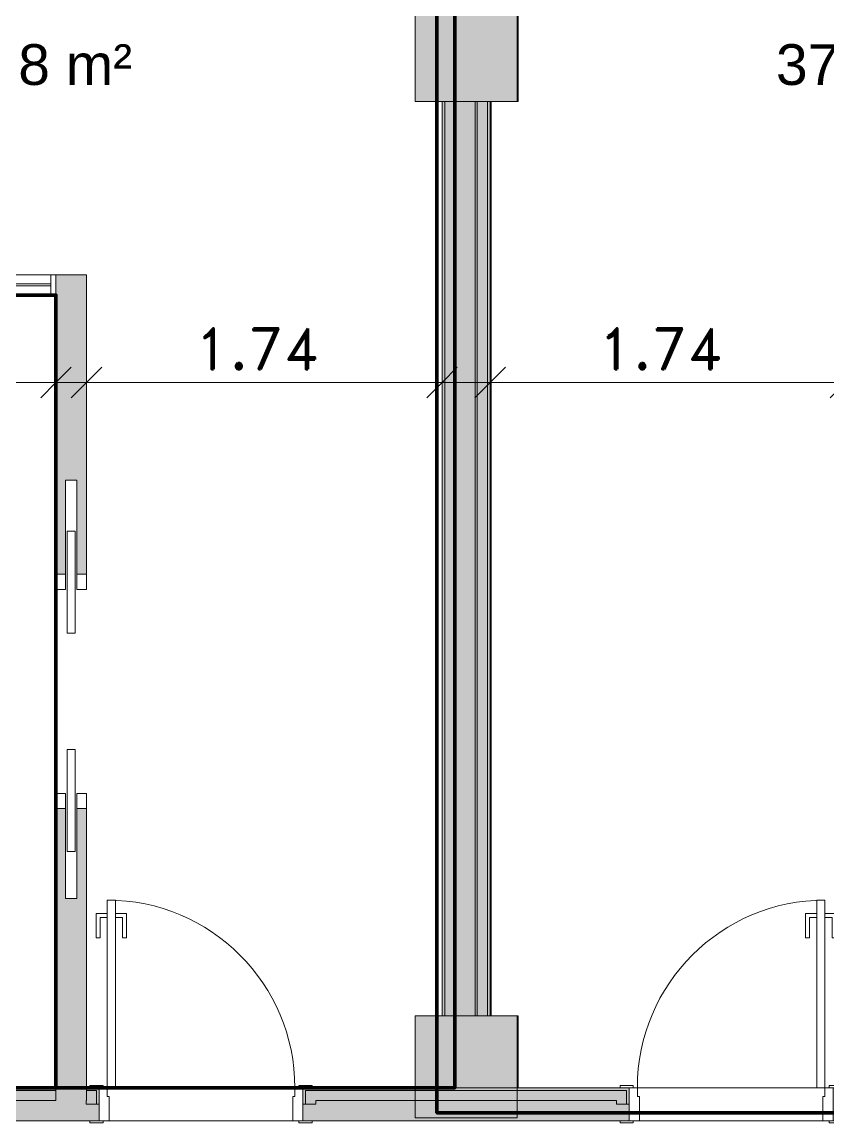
# Model space of a CAD drawing. Header units: metres. Extents: x -227.9 to -140, y 37.9 to 92.1.
# Drawn here: x -187.25 to -183.29, y 78.3 to 83.7 of the extents above; entities that cross this region are included whole.
import ezdxf

# ---------------------------------------------------------------- set-up
doc = ezdxf.new("R2010")
doc.units = ezdxf.units.M
for name, color, linetype, lineweight in [('A-ANNO-DIMS', 7, 'Continuous', 9), ('A-ANNO-DIMS-100', 7, 'Continuous', 9), ('A-AREA-IDEN', 7, 'Continuous', 9), ('A-DOOR', 7, 'Continuous', 5), ('A-FLOR', 7, 'Continuous', 5), ('A-GLAZ', 7, 'Continuous', 5), ('A-WALL', 7, 'Continuous', 5), ('A-WALL-PATT', 7, 'Continuous', 13), ('I-WALL', 7, 'Continuous', 5), ('S-COLS', 7, 'Continuous', 5)]:
    doc.layers.add(name, color=color, linetype=linetype, lineweight=lineweight)
doc.layers.add('Chambre', color=40, linetype='Continuous')
doc.layers.add('SDB', color=230, linetype='Continuous')
doc.styles.add('Arial_1', font='arial.ttf', dxfattribs={"height": 0.2})
doc.styles.add('RomanD_B', font='', dxfattribs={"height": 0.2})
doc.styles.get('RomanD_B').set_extended_font_data('RomanD', bold=True)
doc.dimstyles.new('LAG-Romans_0_2', dxfattribs={"dimscale": 0.3048, "dimtxt": 0.200715, "dimasz": 0.492126, "dimexe": 0.787402, "dimexo": 0.0625, "dimgap": 0, "dimtad": 1, "dimrnd": 0.01, "dimzin": 0, "dimdsep": 46, "dimtxsty": 'RomanD_B', "dimblk1": 'OBLIQUE', "dimblk2": 'OBLIQUE', "dimsah": 1, "dimcen": 0.09, "dimdle": 0.656168, "dimazin": 0, "dimtfac": 1, "dimtdec": 4, "dimtix": 1, "dimtmove": 0, "dimatfit": 3, "dimfxl": 0.787402, "dimfxlon": 1, "dimtvp": 1, "dimtolj": 1, "dimtzin": 0, "dimarcsym": 2})

# ---------------------------------------------------------------- blocks, each defined once
blk = doc.blocks.new('LAG-C1030-PORTE-COUL DEUX BATTANTS-13PR_07 - LAG-C1030-PORTE-COUL DEUX BATTANTS-13PR_07_01F -100x210-15723466-MUC-LAG-PRO-PLA-ARC-TZN-N02-AG02Ec-Cote')
at = {"layer": 'A-DOOR', "color": 9, "true_color": 0xc0c0c0}
for p, q in [((-0.48, 0.075), (-0.405, 0.075)), ((-0.48, 0.0275), (-0.48, 0.075)), ((-0.405, 0.075), (-0.405, 0.0275)), ((0.595, 0.075), (0.67, 0.075)), ((0.595, 0.0275), (0.595, 0.075)), ((0.67, 0.075), (0.67, 0.0275)), ((-0.405, 0.0275), (-0.48, 0.0275)), ((0.67, 0.0275), (0.595, 0.0275)), ((-0.48, -0.0275), (-0.405, -0.0275)), ((-0.48, -0.075), (-0.48, -0.0275)), ((-0.405, -0.0275), (-0.405, -0.075)), ((0.595, -0.0275), (0.67, -0.0275)), ((0.595, -0.075), (0.595, -0.0275)), ((0.67, -0.0275), (0.67, -0.075)), ((-0.405, -0.075), (-0.48, -0.075)), ((0.67, -0.075), (0.595, -0.075))]:
    blk.add_line(p, q, dxfattribs=at)
at = {"layer": 'A-DOOR'}
for p, q in [((-0.69, 0.02), (-0.19, 0.02)), ((-0.69, -0.02), (-0.69, 0.02)), ((-0.19, 0.02), (-0.19, -0.02)), ((0.38, 0.02), (0.88, 0.02)), ((0.38, -0.02), (0.38, 0.02)), ((0.88, 0.02), (0.88, -0.02)), ((-0.19, -0.02), (-0.69, -0.02)), ((0.88, -0.02), (0.38, -0.02))]:
    blk.add_line(p, q, dxfattribs=at)
blk = doc.blocks.new('LAG-C1030-PORTE-BAT 1 VANT-13PR_01 - LAG-C1030-PORTE-BAT 1 VANT-13PR_01_04F-90X210 CHAMBRE-15711709-MUC-LAG-PRO-PLA-ARC-TZN-N02-AG02Ec-Cote')
at = {"layer": 'A-DOOR', "color": 9, "true_color": 0xc0c0c0}
for p, q in [((-0.6497, 0.0815), (-0.6497, 0.0915)), ((-0.6497, 0.0915), (-0.5847, 0.0915)), ((-0.5847, 0.0815), (-0.6497, 0.0815)), ((-0.6047, 0.0815), (-0.5547, 0.0815)), ((-0.6047, -0.0815), (-0.6047, 0.0815)), ((-0.5847, 0.0915), (-0.5847, 0.0815)), ((-0.5547, 0.0815), (-0.5547, -0.0376)), ((0.3453, 0.0815), (0.3953, 0.0815)), ((0.3453, -0.0376), (0.3453, 0.0815)), ((0.3753, 0.0915), (0.4403, 0.0915)), ((0.3753, 0.0815), (0.3753, 0.0915)), ((0.4403, 0.0815), (0.3753, 0.0815)), ((0.3953, 0.0815), (0.3953, -0.0815)), ((0.4403, 0.0915), (0.4403, 0.0815)), ((-0.5647, -0.0376), (-0.5647, -0.0815)), ((-0.5547, -0.0376), (-0.5647, -0.0376)), ((0.3553, -0.0376), (0.3453, -0.0376)), ((0.3553, -0.0815), (0.3553, -0.0376)), ((-0.6497, -0.0915), (-0.6497, -0.0815)), ((-0.6497, -0.0815), (-0.5847, -0.0815)), ((-0.5847, -0.0915), (-0.6497, -0.0915)), ((-0.5647, -0.0815), (-0.6047, -0.0815)), ((-0.5847, -0.0815), (-0.5847, -0.0915)), ((0.3953, -0.0815), (0.3553, -0.0815)), ((0.3753, -0.0815), (0.4403, -0.0815)), ((0.3753, -0.0915), (0.3753, -0.0815)), ((0.4403, -0.0915), (0.3753, -0.0915)), ((0.4403, -0.0815), (0.4403, -0.0915))]:
    blk.add_line(p, q, dxfattribs=at)
at = {"layer": 'A-DOOR'}
for p, q in [((0.3153, -0.0815), (0.3553, -0.0815)), ((0.3153, -1.0015), (0.3153, -0.0815)), ((0.3553, -0.0815), (0.3553, -1.0015)), ((0.2603, -0.8165), (0.2803, -0.8165)), ((0.2603, -0.9365), (0.2603, -0.8165)), ((0.2803, -0.8165), (0.2803, -0.9165)), ((0.3903, -0.8165), (0.4103, -0.8165)), ((0.3903, -0.9165), (0.3903, -0.8165)), ((0.4103, -0.8165), (0.4103, -0.9365)), ((0.2803, -0.9165), (0.3153, -0.9165)), ((0.3153, -0.9165), (0.3153, -0.9365)), ((0.3553, -0.9165), (0.3903, -0.9165)), ((0.3553, -0.9365), (0.3553, -0.9165)), ((0.3153, -0.9365), (0.2603, -0.9365)), ((0.4103, -0.9365), (0.3553, -0.9365)), ((0.3553, -1.0015), (0.3153, -1.0015))]:
    blk.add_line(p, q, dxfattribs=at)
blk.add_arc((0.3553, -0.0815), 0.92, 180, 270, dxfattribs=at)
blk = doc.blocks.new('LAG-C1030-PORTE-BAT 1 VANT-13PR_01 - LAG-C1030-PORTE-BAT 1 VANT-13PR_01_04F-90X210 CHAMBRE-15711707-MUC-LAG-PRO-PLA-ARC-TZN-N02-AG02Ec-Cote')
at = {"layer": 'A-DOOR'}
for p, q in [((0.3553, 1.0015), (0.3153, 1.0015)), ((0.3153, 1.0015), (0.3153, 0.0815)), ((0.3553, 0.0815), (0.3553, 1.0015)), ((0.2603, 0.9365), (0.2603, 0.8165)), ((0.3153, 0.9365), (0.2603, 0.9365)), ((0.3153, 0.9165), (0.3153, 0.9365)), ((0.4103, 0.9365), (0.3553, 0.9365)), ((0.3553, 0.9365), (0.3553, 0.9165)), ((0.4103, 0.8165), (0.4103, 0.9365)), ((0.2803, 0.8165), (0.2803, 0.9165)), ((0.2803, 0.9165), (0.3153, 0.9165)), ((0.3553, 0.9165), (0.3903, 0.9165)), ((0.3903, 0.9165), (0.3903, 0.8165)), ((0.2603, 0.8165), (0.2803, 0.8165)), ((0.3903, 0.8165), (0.4103, 0.8165)), ((0.3153, 0.0815), (0.3553, 0.0815))]:
    blk.add_line(p, q, dxfattribs=at)
at = {"layer": 'A-DOOR', "color": 9, "true_color": 0xc0c0c0}
for p, q in [((-0.5847, 0.0915), (-0.6497, 0.0915)), ((-0.6497, 0.0915), (-0.6497, 0.0815)), ((-0.6497, 0.0815), (-0.5847, 0.0815)), ((-0.6047, 0.0815), (-0.6047, -0.0815)), ((-0.5647, 0.0815), (-0.6047, 0.0815)), ((-0.5847, 0.0815), (-0.5847, 0.0915)), ((-0.5647, 0.0376), (-0.5647, 0.0815)), ((0.3953, 0.0815), (0.3553, 0.0815)), ((0.3553, 0.0815), (0.3553, 0.0376)), ((0.3753, 0.0915), (0.3753, 0.0815)), ((0.4403, 0.0915), (0.3753, 0.0915)), ((0.3753, 0.0815), (0.4403, 0.0815)), ((0.3953, -0.0815), (0.3953, 0.0815)), ((0.4403, 0.0815), (0.4403, 0.0915)), ((-0.5547, 0.0376), (-0.5647, 0.0376)), ((-0.5547, -0.0815), (-0.5547, 0.0376)), ((0.3553, 0.0376), (0.3453, 0.0376)), ((0.3453, 0.0376), (0.3453, -0.0815)), ((-0.5847, -0.0815), (-0.6497, -0.0815)), ((-0.6497, -0.0815), (-0.6497, -0.0915)), ((-0.6497, -0.0915), (-0.5847, -0.0915)), ((-0.6047, -0.0815), (-0.5547, -0.0815)), ((-0.5847, -0.0915), (-0.5847, -0.0815)), ((0.3453, -0.0815), (0.3953, -0.0815)), ((0.3753, -0.0815), (0.3753, -0.0915)), ((0.4403, -0.0815), (0.3753, -0.0815)), ((0.3753, -0.0915), (0.4403, -0.0915)), ((0.4403, -0.0915), (0.4403, -0.0815))]:
    blk.add_line(p, q, dxfattribs=at)
at = {"layer": 'A-DOOR'}
blk.add_arc((0.3553, 0.0815), 0.92, 90, 180, dxfattribs=at)
blk = doc.blocks.new('LAG-C1020-FENÊTRE-12FT-22-03 - LAG-C1020-FENÊTRE-12FT-22-03-01-13183180-MUC-LAG-PRO-PLA-ARC-TZN-N02-AG02Ec-Cote')
at = {"layer": 'A-GLAZ', "lineweight": 13}
for p, q in [((-2.75, 0.05), (-2.725, 0.05)), ((-2.725, 0.05), (-2.725, -0.05)), ((-2.725, 0.005), (-1.275, 0.005)), ((-2.725, -0.005), (-2.725, 0.005)), ((-1.275, -0.05), (-1.275, 0.05)), ((-1.275, 0.05), (-1.25, 0.05)), ((-1.275, 0.005), (-1.275, -0.005)), ((-2.725, -0.05), (-2.75, -0.05)), ((-1.275, -0.005), (-2.725, -0.005)), ((-1.25, -0.05), (-1.275, -0.05))]:
    blk.add_line(p, q, dxfattribs=at)
at = {"layer": 'A-GLAZ'}
for p, q in [((-1.275, 0.05), (-2.725, 0.05)), ((-2.725, -0.05), (-1.275, -0.05))]:
    blk.add_line(p, q, dxfattribs=at)
blk = doc.blocks.new('DIMBLOCK108-MUC-LAG-PRO-PLA-ARC-TZN-N02-AG02Ec-Cote')
at = {"layer": 'A-ANNO-DIMS-100', "transparency": 16777216}
for p, q in [((-189.2014, 82.1758), (-189.2014, 81.6958)), ((-189.2014, 81.9358), (-189.2014, 82.1758)), ((-187.0807, 82.1758), (-187.0807, 81.6958)), ((-187.0807, 81.9358), (-187.0807, 82.1758)), ((-189.4014, 81.9358), (-186.8807, 81.9358))]:
    blk.add_line(p, q, dxfattribs=at)
at = {"layer": 'A-ANNO-DIMS-100', "lineweight": 25, "transparency": 16777216}
for p, q in [((-189.2014, 81.9358), (-189.1264, 82.0108)), ((-187.0807, 81.9358), (-187.0057, 82.0108)), ((-189.2014, 81.9358), (-189.2764, 81.8608)), ((-187.0807, 81.9358), (-187.1557, 81.8608))]:
    blk.add_line(p, q, dxfattribs=at)
at = {"layer": 'A-ANNO-DIMS-100', "color": 0, "transparency": 16777216, "insert": (-188.4846, 82.2015), "char_height": 0.2, "width": 0.824475, "attachment_point": 1, "line_spacing_factor": 1.146391, "style": 'RomanD_B'}
blk.add_mtext('2.12', dxfattribs=at)
blk = doc.blocks.new('_Oblique')
at = {"color": 0, "linetype": 'ByBlock', "lineweight": -2}
blk.add_line((-0.5, -0.5), (0.5, 0.5), dxfattribs=at)
blk = doc.blocks.new('DIMBLOCK109-MUC-LAG-PRO-PLA-ARC-TZN-N02-AG02Ec-Cote')
at = {"layer": 'A-ANNO-DIMS-100', "transparency": 16777216}
for p, q in [((-186.9307, 82.1758), (-186.9307, 81.6958)), ((-186.9307, 81.9358), (-186.9307, 82.1758)), ((-185.1871, 82.1758), (-185.1871, 81.6958)), ((-185.1871, 81.9358), (-185.1871, 82.1758)), ((-187.1307, 81.9358), (-184.9871, 81.9358))]:
    blk.add_line(p, q, dxfattribs=at)
at = {"layer": 'A-ANNO-DIMS-100', "lineweight": 25, "transparency": 16777216}
for p, q in [((-186.9307, 81.9358), (-186.8557, 82.0108)), ((-185.1871, 81.9358), (-185.1121, 82.0108)), ((-186.9307, 81.9358), (-187.0057, 81.8608)), ((-185.1871, 81.9358), (-185.2621, 81.8608))]:
    blk.add_line(p, q, dxfattribs=at)
at = {"layer": 'A-ANNO-DIMS-100', "color": 0, "transparency": 16777216, "insert": (-186.4025, 82.2015), "char_height": 0.2, "width": 0.824475, "attachment_point": 1, "line_spacing_factor": 1.146391, "style": 'RomanD_B'}
blk.add_mtext('1.74', dxfattribs=at)
blk = doc.blocks.new('DIMBLOCK110-MUC-LAG-PRO-PLA-ARC-TZN-N02-AG02Ec-Cote')
at = {"layer": 'A-ANNO-DIMS-100', "transparency": 16777216}
for p, q in [((-184.9511, 82.1758), (-184.9511, 81.6958)), ((-184.9511, 81.9358), (-184.9511, 82.1758)), ((-183.2081, 82.1758), (-183.2081, 81.6958)), ((-183.2081, 81.9358), (-183.2081, 82.1758)), ((-185.1511, 81.9358), (-183.0081, 81.9358))]:
    blk.add_line(p, q, dxfattribs=at)
at = {"layer": 'A-ANNO-DIMS-100', "lineweight": 25, "transparency": 16777216}
for p, q in [((-184.9511, 81.9358), (-184.8761, 82.0108)), ((-183.2081, 81.9358), (-183.1331, 82.0108)), ((-184.9511, 81.9358), (-185.0261, 81.8608)), ((-183.2081, 81.9358), (-183.2831, 81.8608))]:
    blk.add_line(p, q, dxfattribs=at)
at = {"layer": 'A-ANNO-DIMS-100', "color": 0, "transparency": 16777216, "insert": (-184.4231, 82.2015), "char_height": 0.2, "width": 0.824475, "attachment_point": 1, "line_spacing_factor": 1.146391, "style": 'RomanD_B'}
blk.add_mtext('1.74', dxfattribs=at)

msp = doc.modelspace()

# ---------------------------------------------------------------- hatches: boundary and pattern name
at = {"layer": 'A-WALL-PATT', "lineweight": 5, "true_color": 0xaaaaaa}
msp.add_hatch(color=253, dxfattribs=at).paths.add_polyline_path([(-185.0241, 78.8297), (-185.0141, 78.8297), (-185.0141, 83.3135), (-185.0241, 83.3135), (-185.0241, 79.9309)])
at = {"layer": 'I-WALL', "true_color": 0xaaaaaa}
for points in [[(-185.1741, 78.8297), (-185.1741, 83.3135), (-185.1871, 83.3135), (-185.1871, 78.8297)], [(-185.1241, 78.8297), (-185.1241, 83.3135), (-185.1741, 83.3135), (-185.1741, 78.8297)], [(-185.1241, 78.8297), (-185.0241, 78.8297), (-185.0241, 83.3135), (-185.1241, 83.3135), (-185.1241, 79.9309)], [(-184.9641, 78.8297), (-184.9641, 83.3135), (-185.0141, 83.3135), (-185.0141, 78.8297)], [(-184.9511, 78.8297), (-184.9511, 83.3135), (-184.9641, 83.3135), (-184.9641, 78.8297)]]:
    msp.add_hatch(color=253, dxfattribs=at).paths.add_polyline_path(points)
h = msp.add_hatch(color=253, dxfattribs=at)
h.paths.add_polyline_path([(-186.9307, 78.4147), (-186.9307, 79.8462), (-186.9782, 79.8462), (-186.9782, 79.4062), (-187.0332, 79.4062), (-187.0332, 79.8462), (-187.0807, 79.8462), (-187.0807, 78.4147), (-186.9321, 78.4147)])
h.paths.add_polyline_path([(-187.0332, 80.9962), (-187.0332, 81.4562), (-186.9782, 81.4562), (-186.9782, 80.9962), (-186.9307, 80.9962), (-186.9307, 82.4647), (-187.0807, 82.4647), (-187.0807, 80.9962)])
h = msp.add_hatch(color=253, dxfattribs=at)
h.paths.add_polyline_path([(-172.3119, 78.3962), (-172.2989, 78.3962), (-172.2989, 78.4777), (-172.4093, 78.4777), (-172.4093, 78.4647), (-172.3119, 78.4647), (-172.3119, 78.4338)])
h.paths.add_polyline_path([(-171.2989, 78.3962), (-171.2859, 78.3962), (-171.2859, 78.4647), (-170.1521, 78.4647), (-170.1521, 78.4777), (-171.2989, 78.4777), (-171.2989, 78.4338)])
h.paths.add_polyline_path([(-177.3691, 78.3962), (-177.3561, 78.3962), (-177.3561, 78.4647), (-176.6741, 78.4647), (-176.6741, 78.4777), (-177.3691, 78.4777), (-177.3691, 78.4338)])
h.paths.add_polyline_path([(-183.2691, 78.3962), (-183.2561, 78.3962), (-183.2561, 78.4647), (-183.2081, 78.4647), (-183.2081, 78.4777), (-183.2691, 78.4777), (-183.2691, 78.4338)])
h.paths.add_polyline_path([(-185.8561, 78.3962), (-185.8561, 78.4647), (-184.2821, 78.4647), (-184.2821, 78.3962), (-184.2691, 78.3962), (-184.2691, 78.4777), (-185.8691, 78.4777), (-185.8691, 78.3962)])
h.paths.add_polyline_path([(-178.3691, 78.3962), (-178.3691, 78.4777), (-178.4262, 78.4777), (-178.4262, 78.4647), (-178.3821, 78.4647), (-178.3821, 78.3962)])
h.paths.add_polyline_path([(-186.8821, 78.3962), (-186.8691, 78.3962), (-186.8691, 78.4777), (-186.9307, 78.4777), (-186.9307, 78.4647), (-186.8821, 78.4647), (-186.8821, 78.4338)])
h.paths.add_polyline_path([(-192.7821, 78.3962), (-192.7691, 78.3962), (-192.7691, 78.4777), (-194.3691, 78.4777), (-194.3691, 78.3962), (-194.3561, 78.3962), (-194.3561, 78.4647), (-192.7821, 78.4647), (-192.7821, 78.4338)])
h.paths.add_polyline_path([(-195.3691, 78.3962), (-195.3691, 78.4777), (-195.4301, 78.4777), (-195.4301, 78.4647), (-195.3821, 78.4647), (-195.3821, 78.3962)])
h.paths.add_polyline_path([(-191.7561, 78.3962), (-191.7561, 78.4647), (-191.7084, 78.4647), (-191.7084, 78.4777), (-191.7691, 78.4777), (-191.7691, 78.3962)])
h.paths.add_polyline_path([(-202.8541, 78.3962), (-202.8541, 78.4647), (-201.2841, 78.4647), (-201.2841, 78.3962), (-201.2711, 78.3962), (-201.2711, 78.4777), (-202.8671, 78.4777), (-202.8671, 78.3962)])
h.paths.add_polyline_path([(-203.8801, 78.3962), (-203.8671, 78.3962), (-203.8671, 78.4777), (-203.9305, 78.4777), (-203.9305, 78.4647), (-203.8801, 78.4647), (-203.8801, 78.4338)])
h.paths.add_polyline_path([(-200.2581, 78.3962), (-200.2581, 78.4647), (-200.2084, 78.4647), (-200.2084, 78.4777), (-200.2711, 78.4777), (-200.2711, 78.3962)])
h.paths.add_polyline_path([(-172.5615, 78.4647), (-172.5093, 78.4647), (-172.5093, 78.4777), (-173.8554, 78.4777), (-173.8554, 78.4647)])
h.paths.add_polyline_path([(-173.9554, 78.4647), (-173.9554, 78.4777), (-174.8341, 78.4777), (-174.8341, 78.4647), (-174.2061, 78.4647)])
h.paths.add_polyline_path([(-176.4641, 78.4647), (-176.2585, 78.4647), (-176.2585, 78.4777), (-176.4641, 78.4777)])
h.paths.add_polyline_path([(-175.2585, 78.4647), (-174.9841, 78.4647), (-174.9841, 78.4777), (-175.2585, 78.4777)])
h.paths.add_polyline_path([(-181.3171, 78.4647), (-181.3171, 78.4777), (-181.5014, 78.4777), (-181.5014, 78.4647)])
h.paths.add_polyline_path([(-179.1399, 78.4647), (-178.5762, 78.4647), (-178.5762, 78.4777), (-179.9829, 78.4777), (-179.9829, 78.4647), (-179.9622, 78.4647)])
h.paths.add_polyline_path([(-182.429, 78.4647), (-181.6514, 78.4647), (-181.6514, 78.4777), (-183.0581, 78.4777), (-183.0581, 78.4647)])
h.paths.add_polyline_path([(-180.1329, 78.4647), (-180.1329, 78.4777), (-180.3171, 78.4777), (-180.3171, 78.4647)])
h.paths.add_polyline_path([(-187.0807, 78.4647), (-187.0807, 78.4777), (-188.4874, 78.4777), (-188.4874, 78.4647), (-187.3628, 78.4647)])
h.paths.add_polyline_path([(-188.6374, 78.4647), (-188.6374, 78.4777), (-188.8219, 78.4777), (-188.8219, 78.4647)])
h.paths.add_polyline_path([(-190.1564, 78.4647), (-190.1564, 78.4777), (-191.5584, 78.4777), (-191.5584, 78.4647), (-190.652, 78.4647)])
h.paths.add_polyline_path([(-189.8219, 78.4647), (-189.8219, 78.4777), (-190.0064, 78.4777), (-190.0064, 78.4647)])
h.paths.add_polyline_path([(-197.2303, 78.4647), (-197.1324, 78.4647), (-197.1324, 78.4777), (-197.3192, 78.4777), (-197.3192, 78.4647)])
h.paths.add_polyline_path([(-196.9824, 78.4647), (-195.5801, 78.4647), (-195.5801, 78.4777), (-196.9824, 78.4777)])
h.paths.add_polyline_path([(-198.3192, 78.4647), (-198.3192, 78.4777), (-198.506, 78.4777), (-198.506, 78.4647)])
h.paths.add_polyline_path([(-198.656, 78.4647), (-198.656, 78.4777), (-200.0584, 78.4777), (-200.0584, 78.4647), (-198.8749, 78.4647)])
h.paths.add_polyline_path([(-204.0805, 78.4647), (-204.0805, 78.4777), (-205.6118, 78.4777), (-205.6118, 78.4647), (-204.6309, 78.4647)])
h.paths.add_polyline_path([(-205.7618, 78.4647), (-205.7618, 78.4777), (-206.7598, 78.4777), (-206.7598, 78.4647), (-205.8643, 78.4647)])
h = msp.add_hatch(color=253, dxfattribs=at)
h.paths.add_polyline_path([(-171.2859, 78.3962), (-171.2359, 78.3962), (-171.2359, 78.4147), (-170.1391, 78.4147), (-170.1391, 78.4647), (-171.2859, 78.4647)])
h.paths.add_polyline_path([(-172.3619, 78.3962), (-172.3119, 78.3962), (-172.3119, 78.4647), (-172.4093, 78.4647), (-172.4093, 78.4147), (-172.3619, 78.4147)])
h.paths.add_polyline_path([(-183.2081, 78.3962), (-183.2081, 78.4647), (-183.2561, 78.4647), (-183.2561, 78.3962)])
h.paths.add_polyline_path([(-185.8061, 78.3962), (-185.8061, 78.4147), (-184.3321, 78.4147), (-184.3321, 78.3962), (-184.2821, 78.3962), (-184.2821, 78.4647), (-185.8561, 78.4647), (-185.8561, 78.3962)])
h.paths.add_polyline_path([(-178.4262, 78.3962), (-178.3821, 78.3962), (-178.3821, 78.4647), (-178.4262, 78.4647), (-178.4262, 78.4147)])
h.paths.add_polyline_path([(-177.3061, 78.3962), (-177.3061, 78.4147), (-176.6241, 78.4147), (-176.6241, 78.4647), (-177.3561, 78.4647), (-177.3561, 78.3962)])
h.paths.add_polyline_path([(-186.9307, 78.3962), (-186.8821, 78.3962), (-186.8821, 78.4647), (-186.9307, 78.4647), (-186.9307, 78.4147)])
h.paths.add_polyline_path([(-191.7084, 78.3962), (-191.7084, 78.4647), (-191.7561, 78.4647), (-191.7561, 78.3962)])
h.paths.add_polyline_path([(-195.4301, 78.3962), (-195.3821, 78.3962), (-195.3821, 78.4647), (-195.4301, 78.4647), (-195.4301, 78.4147)])
h.paths.add_polyline_path([(-192.7821, 78.3962), (-192.7821, 78.4647), (-194.3561, 78.4647), (-194.3561, 78.3962), (-194.3061, 78.3962), (-194.3061, 78.4147), (-192.8321, 78.4147), (-192.8321, 78.3962)])
h.paths.add_polyline_path([(-203.8801, 78.3962), (-203.8801, 78.4647), (-203.9305, 78.4647), (-203.9301, 78.3962)])
h.paths.add_polyline_path([(-200.2581, 78.3962), (-200.2084, 78.3962), (-200.2084, 78.4647), (-200.2581, 78.4647)])
h.paths.add_polyline_path([(-201.2841, 78.3962), (-201.2841, 78.4647), (-202.8541, 78.4647), (-202.8541, 78.3962), (-202.8041, 78.3962), (-202.8041, 78.4147), (-201.3341, 78.4147), (-201.3341, 78.3962)])
h.paths.add_polyline_path([(-172.5615, 78.4147), (-172.5093, 78.4147), (-172.5093, 78.4647), (-173.8554, 78.4647), (-173.8554, 78.4147)])
h.paths.add_polyline_path([(-173.9554, 78.4147), (-173.9554, 78.4647), (-174.8841, 78.4647), (-174.8841, 78.4147), (-174.2061, 78.4147)])
h.paths.add_polyline_path([(-176.5141, 78.4147), (-176.2585, 78.4147), (-176.2585, 78.4647), (-176.5141, 78.4647)])
h.paths.add_polyline_path([(-175.2585, 78.4147), (-174.9841, 78.4147), (-174.9841, 78.4647), (-175.2585, 78.4647)])
h.paths.add_polyline_path([(-183.0581, 78.4147), (-181.6014, 78.4147), (-181.6014, 78.4647), (-183.0581, 78.4647)])
h.paths.add_polyline_path([(-181.3171, 78.4147), (-181.3171, 78.4647), (-181.5014, 78.4647), (-181.5014, 78.4147)])
h.paths.add_polyline_path([(-178.5762, 78.4147), (-178.5762, 78.4647), (-180.0329, 78.4647), (-180.0329, 78.4147), (-179.1399, 78.4147)])
h.paths.add_polyline_path([(-180.1329, 78.4147), (-180.1329, 78.4647), (-180.3171, 78.4647), (-180.3171, 78.4147)])
h.paths.add_polyline_path([(-188.6374, 78.4147), (-188.6374, 78.4647), (-188.8219, 78.4647), (-188.8219, 78.4147)])
h.paths.add_polyline_path([(-187.0807, 78.4147), (-187.0807, 78.4647), (-188.5374, 78.4647), (-188.5374, 78.4147), (-187.3628, 78.4147)])
h.paths.add_polyline_path([(-190.1064, 78.4147), (-190.1064, 78.4647), (-191.5584, 78.4647), (-191.5584, 78.4147), (-190.652, 78.4147)])
h.paths.add_polyline_path([(-190.0064, 78.4147), (-189.8219, 78.4147), (-189.8219, 78.4647), (-190.0064, 78.4647)])
h.paths.add_polyline_path([(-195.5857, 78.4147), (-195.5801, 78.4147), (-195.5801, 78.4647), (-197.0324, 78.4647), (-197.0324, 78.4147)])
h.paths.add_polyline_path([(-197.2303, 78.4147), (-197.1324, 78.4147), (-197.1324, 78.4647), (-197.3192, 78.4647), (-197.3192, 78.4147)])
h.paths.add_polyline_path([(-198.606, 78.4147), (-198.606, 78.4647), (-200.0584, 78.4647), (-200.0584, 78.4147), (-198.8749, 78.4147)])
h.paths.add_polyline_path([(-198.3192, 78.4147), (-198.3192, 78.4647), (-198.506, 78.4647), (-198.506, 78.4147)])
h.paths.add_polyline_path([(-204.0805, 78.4147), (-204.0805, 78.4647), (-205.6618, 78.4647), (-205.6618, 78.4147), (-204.6309, 78.4147)])
h.paths.add_polyline_path([(-205.8643, 78.4147), (-205.7618, 78.4147), (-205.7618, 78.4647), (-206.7598, 78.4647), (-206.7598, 78.4147), (-206.2755, 78.4147)])
h = msp.add_hatch(color=253, dxfattribs=at)
h.paths.add_polyline_path([(-170.1521, 78.3147), (-170.0891, 78.3147), (-170.0891, 78.4147), (-171.2359, 78.4147), (-171.2359, 78.3962), (-171.2989, 78.3962), (-171.2989, 78.3147), (-170.917, 78.3147)])
h.paths.add_polyline_path([(-172.5615, 78.3147), (-172.2989, 78.3147), (-172.2989, 78.3962), (-172.3619, 78.3962), (-172.3619, 78.4147), (-175.2585, 78.4147), (-175.2585, 78.3147), (-174.2061, 78.3147)])
h.paths.add_polyline_path([(-176.673, 78.3147), (-176.2585, 78.3147), (-176.2585, 78.4147), (-177.3061, 78.4147), (-177.3061, 78.3962), (-177.3691, 78.3962), (-177.3691, 78.3147), (-177.3241, 78.3147)])
h.paths.add_polyline_path([(-183.2691, 78.3147), (-181.3171, 78.3147), (-181.3171, 78.4147), (-183.2061, 78.4147), (-183.2061, 78.3962), (-183.2691, 78.3962)])
h.paths.add_polyline_path([(-178.3691, 78.3147), (-178.3691, 78.3962), (-178.4321, 78.3962), (-178.4321, 78.4147), (-180.3171, 78.4147), (-180.3171, 78.3147), (-178.4141, 78.3147)])
h.paths.add_polyline_path([(-188.8219, 78.3147), (-186.8691, 78.3147), (-186.8691, 78.3962), (-186.9321, 78.3962), (-186.9321, 78.4147), (-188.8219, 78.4147), (-188.8219, 78.3962)])
h.paths.add_polyline_path([(-184.2691, 78.3147), (-184.2691, 78.3962), (-184.3321, 78.3962), (-184.3321, 78.4147), (-185.8061, 78.4147), (-185.8061, 78.3962), (-185.8691, 78.3962), (-185.8691, 78.3147), (-184.3141, 78.3147)])
h.paths.add_polyline_path([(-191.7691, 78.3147), (-189.8219, 78.3147), (-189.8219, 78.4147), (-191.7061, 78.4147), (-191.7061, 78.3962), (-191.7691, 78.3962)])
h.paths.add_polyline_path([(-192.8141, 78.3147), (-192.7691, 78.3147), (-192.7691, 78.3962), (-192.8321, 78.3962), (-192.8321, 78.4147), (-194.3061, 78.4147), (-194.3061, 78.3962), (-194.3691, 78.3962), (-194.3691, 78.3147), (-193.9411, 78.3147)])
h.paths.add_polyline_path([(-197.2303, 78.3147), (-195.3691, 78.3147), (-195.3691, 78.3962), (-195.4321, 78.3962), (-195.4321, 78.4147), (-197.3192, 78.4147), (-197.3192, 78.3147)])
h.paths.add_polyline_path([(-198.3192, 78.3147), (-198.3192, 78.4147), (-200.2081, 78.4147), (-200.2084, 78.3962), (-200.2711, 78.3962), (-200.2711, 78.3147), (-198.8749, 78.3147)])
h.paths.add_polyline_path([(-203.9121, 78.3147), (-203.8671, 78.3147), (-203.8671, 78.3962), (-203.9301, 78.3962), (-203.9305, 78.4147), (-206.7598, 78.4147), (-206.7598, 78.3147), (-204.6309, 78.3147)])
h.paths.add_polyline_path([(-202.8671, 78.3147), (-201.2711, 78.3147), (-201.2711, 78.3962), (-201.3341, 78.3962), (-201.3341, 78.4147), (-202.8041, 78.4147), (-202.8041, 78.3962), (-202.8671, 78.3962)])
at = {"layer": 'S-COLS', "true_color": 0x808080}
for points in [[(-185.3191, 83.3135), (-184.8191, 83.3135), (-184.8191, 83.8135), (-185.3191, 83.8135)], [(-185.3191, 78.3297), (-184.8191, 78.3297), (-184.8191, 78.8297), (-185.3191, 78.8297)]]:
    msp.add_hatch(color=8, dxfattribs=at).paths.add_polyline_path(points)

# ---------------------------------------------------------------- linework, layer by layer
at = {"layer": 'A-FLOR'}
for p, q in [((-184.8139, 83.8135), (-184.8139, 83.3135)), ((-184.9459, 83.3135), (-184.9459, 78.8297)), ((-184.8139, 83.3135), (-184.8191, 83.3135)), ((-184.8191, 78.8297), (-184.8139, 78.8297)), ((-184.8139, 78.8297), (-184.8139, 78.4777)), ((-186.7891, 78.4777), (-185.9091, 78.4777)), ((-184.2291, 78.4777), (-183.3491, 78.4777)), ((-185.9191, 78.3147), (-186.8191, 78.3147)), ((-183.3191, 78.3147), (-184.2191, 78.3147))]:
    msp.add_line(p, q, dxfattribs=at)
at = {"layer": 'A-WALL'}
for p, q in [((-185.1741, 78.8297), (-185.1741, 83.3135)), ((-185.1241, 78.8297), (-185.1241, 83.3135)), ((-185.0241, 78.8297), (-185.0241, 83.3135)), ((-185.0141, 78.8297), (-185.0141, 83.3135)), ((-184.9641, 78.8297), (-184.9641, 83.3135)), ((-187.0807, 78.4647), (-188.4874, 78.4647)), ((-187.0807, 78.4777), (-187.0807, 78.4147)), ((-186.9307, 78.4777), (-186.9307, 78.4147)), ((-186.8821, 78.4647), (-186.9307, 78.4647)), ((-186.8821, 78.3962), (-186.8821, 78.4647)), ((-185.8561, 78.4647), (-185.8561, 78.3962)), ((-184.2821, 78.4647), (-185.8561, 78.4647)), ((-184.2821, 78.3962), (-184.2821, 78.4647)), ((-187.0807, 78.4147), (-188.5374, 78.4147)), ((-186.9321, 78.3962), (-186.9321, 78.4147)), ((-186.9321, 78.3962), (-186.8691, 78.3962)), ((-185.8691, 78.3962), (-185.8061, 78.3962)), ((-185.8061, 78.4147), (-185.8061, 78.3962)), ((-184.3321, 78.4147), (-185.8061, 78.4147)), ((-184.3321, 78.3962), (-184.3321, 78.4147)), ((-184.3321, 78.3962), (-184.2691, 78.3962))]:
    msp.add_line(p, q, dxfattribs=at)
at = {"layer": 'Chambre', "lineweight": 140}
for points in [[(-189.2874, 78.4777), (-185.1241, 78.4777), (-185.1241, 89.7404), (-189.2874, 89.7404)], [(-185.2121, 89.7402), (-180.8161, 89.7402), (-180.8161, 78.3547), (-185.2121, 78.3547)]]:
    msp.add_lwpolyline(points, close=True, dxfattribs=at)
at = {"layer": 'I-WALL', "lineweight": 13}
for p, q in [((-185.1871, 83.3135), (-185.1871, 78.8297)), ((-184.9511, 83.3135), (-185.1871, 83.3135)), ((-184.9511, 78.8297), (-184.9511, 83.3135)), ((-186.9307, 82.4647), (-187.0807, 82.4647)), ((-187.0807, 82.4647), (-187.0807, 80.9962)), ((-186.9307, 80.9962), (-186.9307, 82.4647)), ((-187.0332, 80.9962), (-187.0332, 81.4562)), ((-187.0332, 81.4562), (-186.9782, 81.4562)), ((-186.9782, 81.4562), (-186.9782, 80.9962)), ((-187.0807, 79.8462), (-187.0807, 78.4777)), ((-187.0332, 79.4062), (-187.0332, 79.8462)), ((-186.9782, 79.8462), (-186.9782, 79.4062)), ((-186.9307, 78.4777), (-186.9307, 79.8462)), ((-186.9782, 79.4062), (-187.0332, 79.4062)), ((-185.1871, 78.8297), (-184.9511, 78.8297)), ((-187.0807, 78.4777), (-188.4744, 78.4777)), ((-186.9141, 78.4777), (-186.9307, 78.4777)), ((-184.3141, 78.4777), (-185.8241, 78.4777)), ((-188.8219, 78.3147), (-186.9141, 78.3147)), ((-185.8241, 78.3147), (-184.3141, 78.3147))]:
    msp.add_line(p, q, dxfattribs=at)
at = {"layer": 'I-WALL'}
msp.add_line((-186.9307, 78.4147), (-186.9321, 78.4147), dxfattribs=at)
at = {"layer": 'S-COLS', "lineweight": 9}
for p, q in [((-185.3191, 83.8135), (-185.3191, 83.3135)), ((-184.8191, 83.3135), (-184.8191, 83.8135)), ((-185.3191, 83.3135), (-184.8191, 83.3135)), ((-184.8191, 78.8297), (-185.3191, 78.8297)), ((-185.3191, 78.8297), (-185.3191, 78.3297)), ((-184.8191, 78.3297), (-184.8191, 78.8297)), ((-185.3191, 78.3297), (-184.8191, 78.3297))]:
    msp.add_line(p, q, dxfattribs=at)
at = {"layer": 'SDB', "lineweight": 140}
msp.add_lwpolyline([(-189.202, 82.3647), (-187.0807, 82.3647), (-187.0807, 78.4777), (-188.47, 78.4777), (-188.483, 79.7147), (-189.202, 79.7147), (-189.215, 82.3647)], dxfattribs=at)

# ---------------------------------------------------------------- block references
at = {"layer": 'A-DOOR'}
for name, p, rotation in [('LAG-C1030-PORTE-COUL DEUX BATTANTS-13PR_07 - LAG-C1030-PORTE-COUL DEUX BATTANTS-13PR_07_01F -100x210-15723466-MUC-LAG-PRO-PLA-ARC-TZN-N02-AG02Ec-Cote', (-187.0057, 80.5162), 270), ('LAG-C1030-PORTE-BAT 1 VANT-13PR_01 - LAG-C1030-PORTE-BAT 1 VANT-13PR_01_04F-90X210 CHAMBRE-15711709-MUC-LAG-PRO-PLA-ARC-TZN-N02-AG02Ec-Cote', (-186.4738, 78.3962), 180)]:
    msp.add_blockref(name, p, dxfattribs=dict(at, rotation=rotation))
msp.add_blockref('LAG-C1030-PORTE-BAT 1 VANT-13PR_01 - LAG-C1030-PORTE-BAT 1 VANT-13PR_01_04F-90X210 CHAMBRE-15711707-MUC-LAG-PRO-PLA-ARC-TZN-N02-AG02Ec-Cote', (-183.6644, 78.3962), dxfattribs=at)
at = {"layer": 'A-GLAZ'}
msp.add_blockref('LAG-C1020-FENÊTRE-12FT-22-03 - LAG-C1020-FENÊTRE-12FT-22-03-01-13183180-MUC-LAG-PRO-PLA-ARC-TZN-N02-AG02Ec-Cote', (-185.8307, 82.4147), dxfattribs=at)

# ---------------------------------------------------------------- texts
at = {"layer": 'A-AREA-IDEN', "color": 164, "true_color": 0x0029a5, "char_height": 0.2, "width": 1.362869, "attachment_point": 1, "style": 'Arial_1'}
for s, insert in [('37.18 m²', (-187.8093, 83.5951)), ('37.11 m²', (-183.5494, 83.5951))]:
    msp.add_mtext(s, dxfattribs=dict(at, insert=insert))

# ---------------------------------------------------------------- dimensions: what is measured, and where the dimension line sits
at = {"layer": 'A-ANNO-DIMS'}
for base, p1, p2, override, picture, middle in [((-187.0807, 81.9358), (-189.2014, 82.1758), (-187.0807, 82.1758), {"dimpost": '<>', "dimfxl": 2.120705}, 'DIMBLOCK108-MUC-LAG-PRO-PLA-ARC-TZN-N02-AG02Ec-Cote', (-188.1411, 82.0358)), ((-185.1871, 81.9358), (-186.9307, 82.1758), (-185.1871, 82.1758), {"dimpost": '<>', "dimfxl": 1.743577}, 'DIMBLOCK109-MUC-LAG-PRO-PLA-ARC-TZN-N02-AG02Ec-Cote', (-186.0589, 82.0358)), ((-183.2081, 81.9358), (-184.9511, 82.1758), (-183.2081, 82.1758), {"dimpost": '<>', "dimfxl": 1.743078}, 'DIMBLOCK110-MUC-LAG-PRO-PLA-ARC-TZN-N02-AG02Ec-Cote', (-184.0796, 82.0358))]:
    dim = msp.add_linear_dim(base=base, p1=p1, p2=p2, dimstyle='LAG-Romans_0_2', override=override, dxfattribs=at)
    dim.commit()
    dim.dimension.update_dxf_attribs({"geometry": picture, "text_midpoint": middle})

doc.saveas('drawing.dxf')
